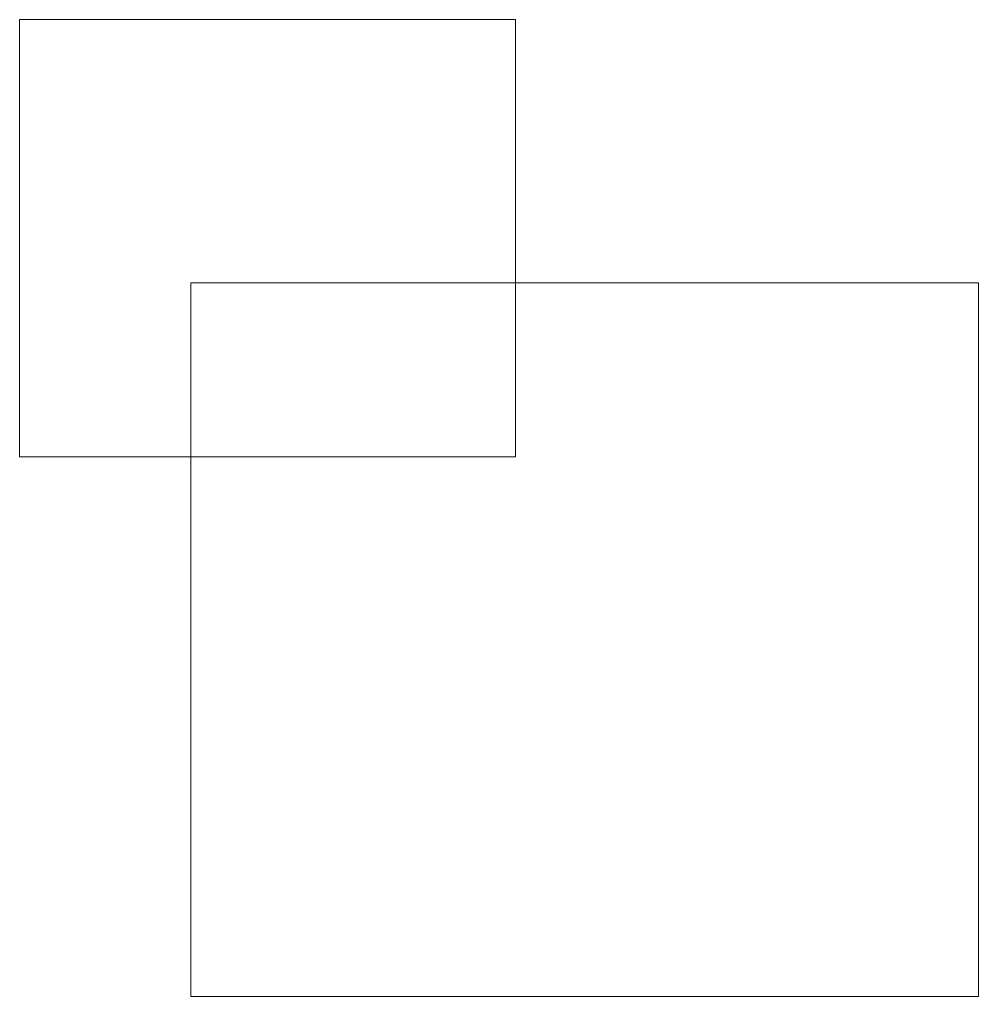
# Model space of a CAD drawing. Units: millimetres at full size, sheet at 1:100. Extents: x -11971 to -3612, y -1694 to 6822.
import ezdxf

# ---------------------------------------------------------------- set-up
doc = ezdxf.new("R2010")
doc.units = ezdxf.units.MM
doc.header["$LTSCALE"] = 100
doc.layers.add('0-0', color=7, linetype='Continuous', lineweight=9)

msp = doc.modelspace()

# ---------------------------------------------------------------- linework, layer by layer
at = {"layer": '0-0'}
for points in [[(-11971.3, 6821.7), (-7646.5, 6821.7), (-7646.5, 3009.6), (-11971.3, 3009.6)], [(-10477.7, -1694.3), (-3611.5, -1694.3), (-3611.5, 4525.5), (-10477.7, 4525.5)]]:
    msp.add_lwpolyline(points, close=True, dxfattribs=at)

doc.saveas('drawing.dxf')
